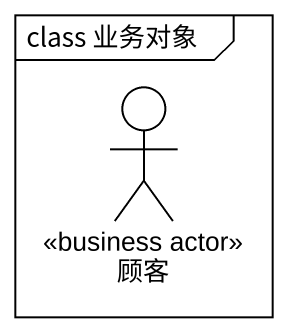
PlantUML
@startuml
mainframe class 业务对象
actor 顾客 <<business actor>>
@enduml
